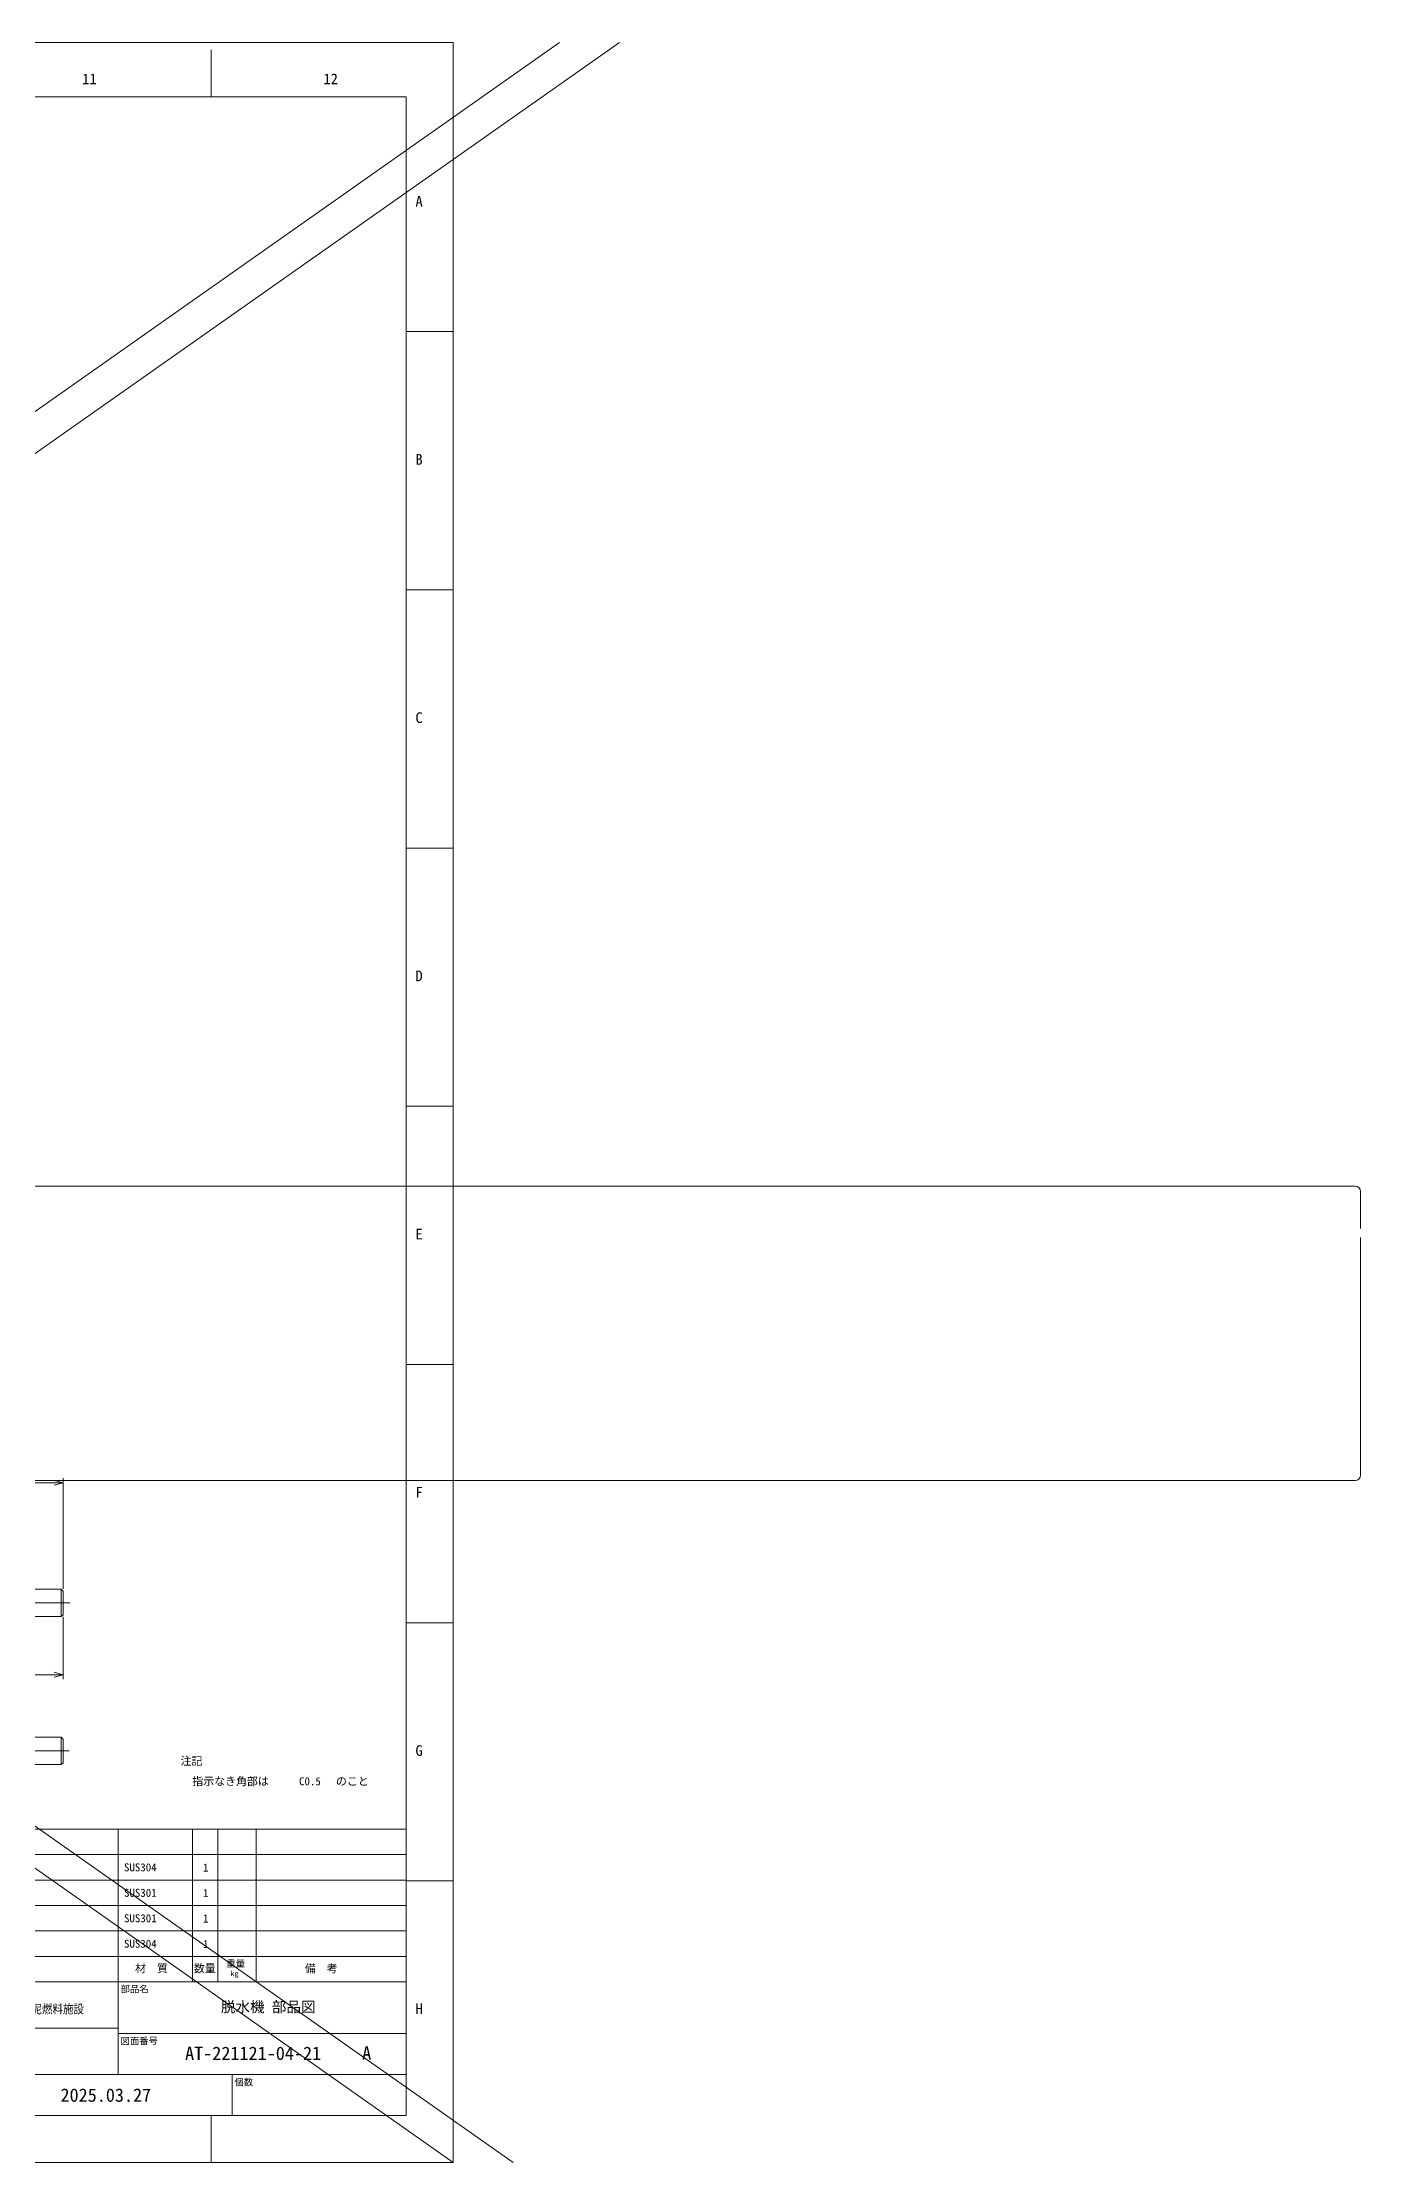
# Model space of a CAD drawing. Units: millimetres at full size. Extents: x -4857 to 3378, y -2089 to 1175.
# Drawn here: x -1996 to -547, y -1156 to 1175 of the extents above; entities that cross this region are included whole.
import ezdxf
from ezdxf.enums import TextEntityAlignment as Align

# ---------------------------------------------------------------- set-up
doc = ezdxf.new("R2010")
doc.units = ezdxf.units.MM
doc.header["$LTSCALE"] = 4.8
doc.linetypes.add('CHAIN2', pattern=[12, 9, -1, 1, -1])
for name, color, linetype, lineweight in [('0-0_90_FRAME', 2, 'Continuous', 9), ('0-1_91_BLANK', 6, 'Continuous', 9), ('0-2_08_DIM', 3, 'Continuous', 9), ('0-3_0', 134, 'Continuous', 9), ('0-5_05_CENTER', 2, 'CHAIN2', 9)]:
    doc.layers.add(name, color=color, linetype=linetype, lineweight=lineweight)
doc.layers.add('0-B_07_TEXT', color=3, linetype='Continuous')
doc.styles.add('ＭＳ ゴシック', font='')
doc.styles.add('ＭＳ Ｐゴシック', font='')
doc.styles.get('ＭＳ ゴシック').set_extended_font_data('MS Gothic')
doc.styles.get('ＭＳ Ｐゴシック').set_extended_font_data('MS PGothic')

# ---------------------------------------------------------------- blocks, each defined once
blk = doc.blocks.new('A$C729C2170')
at = {"layer": '0-3_0'}
for p, q in [((0, 0), (1984.001, 0)), ((-3, -23.365), (-3, -3)), ((44.292, -7.727), (4.444, -11.214)), ((1987.001, -3), (1987.001, -23.365)), ((4.292, -22.727), (-3, -23.365)), ((4.88, -16.195), (44.727, -12.708)), ((-3, -28.384), (4.727, -27.708)), ((-3, -159), (-3, -28.384)), ((1987.001, -28.384), (1987.001, -159)), ((1984.001, -162), (0, -162))]:
    blk.add_line(p, q, dxfattribs=at)
for centre, radius, start, end in [((0, -3), 3, 90, 180), ((1984.001, -3), 3, 0, 90), ((4.662, -13.704), 2.5, 95, 275), ((44.51, -10.218), 2.5, 275, 95), ((4.51, -25.218), 2.5, 275, 95), ((0, -159), 3, 180, 270), ((1984.001, -159), 3, 270, 0)]:
    blk.add_arc(centre, radius, start, end, dxfattribs=at)
at = {"layer": '0-5_05_CENTER'}
for p, q in [((49.461, -9.785), (-0.29, -14.137)), ((9.461, -24.785), (-6.266, -26.161))]:
    blk.add_line(p, q, dxfattribs=at)
blk = doc.blocks.new('_Open30')
at = {"layer": '0-2_08_DIM'}
blk.add_line((0, 0), (-1, 0), dxfattribs=at)
blk.add_lwpolyline([(-1, 0.2679), (0, 0), (-1, -0.2679)], dxfattribs=at)

msp = doc.modelspace()

# ---------------------------------------------------------------- linework, layer by layer
at = {"layer": '0-0_90_FRAME'}
for p, q in [((-1810.579, 1115.592), (-1810.579, 1167.44)), ((-1544.613, 857.451), (-1596.461, 857.451)), ((-1544.613, 573.462), (-1596.461, 573.462)), ((-1544.613, 289.473), (-1596.461, 289.473)), ((-1544.613, -278.505), (-1596.461, -278.505)), ((-1544.613, -562.494), (-1596.461, -562.494)), ((-2201.347, -789.539), (-1596.461, -789.539)), ((-1912.985, -789.539), (-1912.985, -957.539)), ((-1831.208, -789.539), (-1831.208, -957.539)), ((-1803.208, -789.539), (-1803.208, -957.539)), ((-1761.208, -789.539), (-1761.208, -957.539)), ((-2201.347, -817.539), (-1596.461, -817.539)), ((-2201.347, -845.539), (-1596.461, -845.539)), ((-1544.613, -846.483), (-1596.461, -846.483)), ((-2201.347, -873.539), (-1596.461, -873.539)), ((-2201.347, -901.539), (-1596.461, -901.539)), ((-2201.347, -929.539), (-1596.461, -929.539)), ((-1810.579, -1156.241), (-1810.579, -1104.625))]:
    msp.add_line(p, q, dxfattribs=at)
at = {"layer": '0-0_90_FRAME', "color": 6}
msp.add_line((-1544.613, 5.484), (-1596.461, 5.484), dxfattribs=at)
at = {"layer": '0-0_90_FRAME', "color": 134}
for p, q in [((-2201.347, -957.539), (-1596.461, -957.539)), ((-1912.985, -957.539), (-1912.985, -1059.368)), ((-2064.033, -1008.453), (-1912.985, -1008.453)), ((-1912.985, -1014.11), (-1596.461, -1014.11)), ((-2064.033, -1059.368), (-1596.461, -1059.368)), ((-1787.49, -1059.368), (-1787.49, -1104.625))]:
    msp.add_line(p, q, dxfattribs=at)
at = {"layer": '0-0_90_FRAME', "color": 6}
msp.add_lwpolyline([(-4702.034, -1104.625), (-1596.461, -1104.625), (-1596.461, 1115.592), (-4702.034, 1115.592)], close=True, dxfattribs=at)
at = {"layer": '0-0_90_FRAME', "color": 134}
msp.add_lwpolyline([(-2388.461, -1104.625), (-1596.461, -1104.625), (-1596.461, -957.539), (-2388.461, -957.539)], close=True, dxfattribs=at)
at = {"layer": '0-1_91_BLANK'}
msp.add_lwpolyline([(-4857.418, -1156.241), (-1544.613, -1156.241), (-1544.613, 1175.44), (-4857.418, 1175.44)], close=True, dxfattribs=at)
at = {"layer": '0-2_08_DIM'}
for p, q in [((-2088.426, -408.659), (-1983.426, -408.659)), ((-1973.426, -525.156), (-1973.426, -403.659)), ((-1973.426, -556.156), (-1973.426, -624.675)), ((-4203.427, -619.675), (-1983.426, -619.675))]:
    msp.add_line(p, q, dxfattribs=at)
at = {"layer": '0-3_0'}
for p, q in [((-4857.418, 1175.44), (-1544.613, -1156.241)), ((-4857.418, 1175.44), (-1544.613, -1156.241)), ((-4791.656, 1175.44), (-1478.851, -1156.241)), ((-1427.662, 1175.44), (-4740.467, -1156.241)), ((-1361.9, 1175.44), (-4674.705, -1156.241)), ((-1975.426, -525.656), (-1975.426, -555.656)), ((-1975.426, -688.476), (-1975.426, -718.476))]:
    msp.add_line(p, q, dxfattribs=at)
msp.add_lwpolyline([(-2098.426, -525.656), (-1975.426, -525.656), (-1973.426, -527.656), (-1973.426, -553.656), (-1975.426, -555.656), (-2098.426, -555.656)], dxfattribs=at)
msp.add_lwpolyline([(-4211.427, -688.476), (-1975.426, -688.476), (-1973.426, -690.476), (-1973.426, -716.476), (-1975.426, -718.476), (-4211.427, -718.476), (-4213.427, -716.476), (-4213.427, -690.476)], close=True, dxfattribs=at)
at = {"layer": '0-5_05_CENTER'}
for p, q in [((-1965.922, -540.656), (-4220.931, -540.656)), ((-1966.834, -703.476), (-4219.471, -703.476))]:
    msp.add_line(p, q, dxfattribs=at)

# ---------------------------------------------------------------- block references
at = {"layer": '0-2_08_DIM', "xscale": 10, "yscale": 10}
for p in [(-1973.426, -408.659), (-1973.426, -619.675)]:
    msp.add_blockref('_Open30', p, dxfattribs=at)
at = {"layer": '0-3_0', "xscale": 2, "yscale": 2}
msp.add_blockref('A$C729C2170', (-4521.26, -82.232), dxfattribs=at)

# ---------------------------------------------------------------- texts
at = {"layer": '0-0_90_FRAME', "color": 134}
for s, height, style, p in [('11', 11.73, 'ＭＳ ゴシック', (-1952.446, 1125.919)), ('12', 11.73, 'ＭＳ ゴシック', (-1687.379, 1125.919)), ('A', 11.73, 'ＭＳ ゴシック', (-1586.154, 991.445)), ('B', 11.73, 'ＭＳ ゴシック', (-1586.154, 707.456)), ('C', 11.73, 'ＭＳ ゴシック', (-1586.154, 423.467)), ('D', 11.73, 'ＭＳ ゴシック', (-1586.154, 139.478)), ('E', 11.73, 'ＭＳ ゴシック', (-1586.154, -144.511)), ('F', 11.73, 'ＭＳ ゴシック', (-1586.154, -428.5)), ('G', 11.73, 'ＭＳ ゴシック', (-1586.154, -712.489)), ('部品名', 7.331, 'ＭＳ Ｐゴシック', (-1910.267, -971.231)), ('脱水機 部品図', 11.73, 'ＭＳ ゴシック', (-1799.958, -994.382)), ('H', 11.73, 'ＭＳ ゴシック', (-1586.154, -996.478)), ('図面番号', 7.331, 'ＭＳ Ｐゴシック', (-1910.267, -1028.302)), ('AT-221121-04-21', 14.66, 'ＭＳ ゴシック', (-1839.406, -1047.726)), ('個数', 7.331, 'ＭＳ Ｐゴシック', (-1785.115, -1073.716)), ('2025.03.27', 14.66, 'ＭＳ ゴシック', (-1976.361, -1093.761))]:
    msp.add_text(s, height=height, dxfattribs=dict(at, style=style)).set_placement(p, align=Align.BOTTOM_LEFT)
at = {"layer": '0-0_90_FRAME', "color": 3, "style": 'ＭＳ ゴシック'}
for s, height, p in [('SUS304', 8.798, (-1906.539, -838.582)), ('1', 8.798, (-1819.752, -838.848)), ('SUS301', 8.798, (-1906.539, -866.582)), ('1', 8.798, (-1819.752, -866.848)), ('SUS301', 8.798, (-1906.539, -894.582)), ('1', 8.798, (-1819.752, -894.848)), ('SUS304', 8.798, (-1906.539, -922.582)), ('1', 8.798, (-1819.752, -922.848)), ('重量', 7.331, (-1794.062, -943.167)), ('材\u3000質', 8.798, (-1894.311, -949.622)), ('数量', 8.798, (-1829.738, -949.712)), ('kg', 5.865, (-1789.642, -952.952)), ('備  考', 8.798, (-1707.687, -949.913))]:
    msp.add_text(s, height=height, dxfattribs=at).set_placement(p, align=Align.BOTTOM_LEFT)
at = {"layer": '0-0_90_FRAME', "color": 134, "style": 'ＭＳ ゴシック', "width": 0.9}
msp.add_text('有機性汚泥燃料施設', height=9.384, dxfattribs=at).set_placement((-2054.269, -994.956), align=Align.BOTTOM_LEFT)
at = {"layer": '0-B_07_TEXT'}
for s, style, p in [('注記', 'ＭＳ Ｐゴシック', (-1844.362, -721.62)), ('\u3000指示なき角部は', 'ＭＳ Ｐゴシック', (-1843.402, -743.936)), ('C0.5', 'ＭＳ ゴシック', (-1714.102, -743.936)), ('のこと', 'ＭＳ Ｐゴシック', (-1673.53, -743.936))]:
    msp.add_text(s, height=8.798, dxfattribs=dict(at, style=style)).set_placement(p, align=Align.BOTTOM_LEFT)
at = {"layer": '0-B_07_TEXT', "color": 4, "style": 'ＭＳ ゴシック'}
msp.add_text('A', height=14.66, dxfattribs=at).set_placement((-1644.739, -1047.32), align=Align.BOTTOM_LEFT)

doc.saveas('drawing.dxf')
